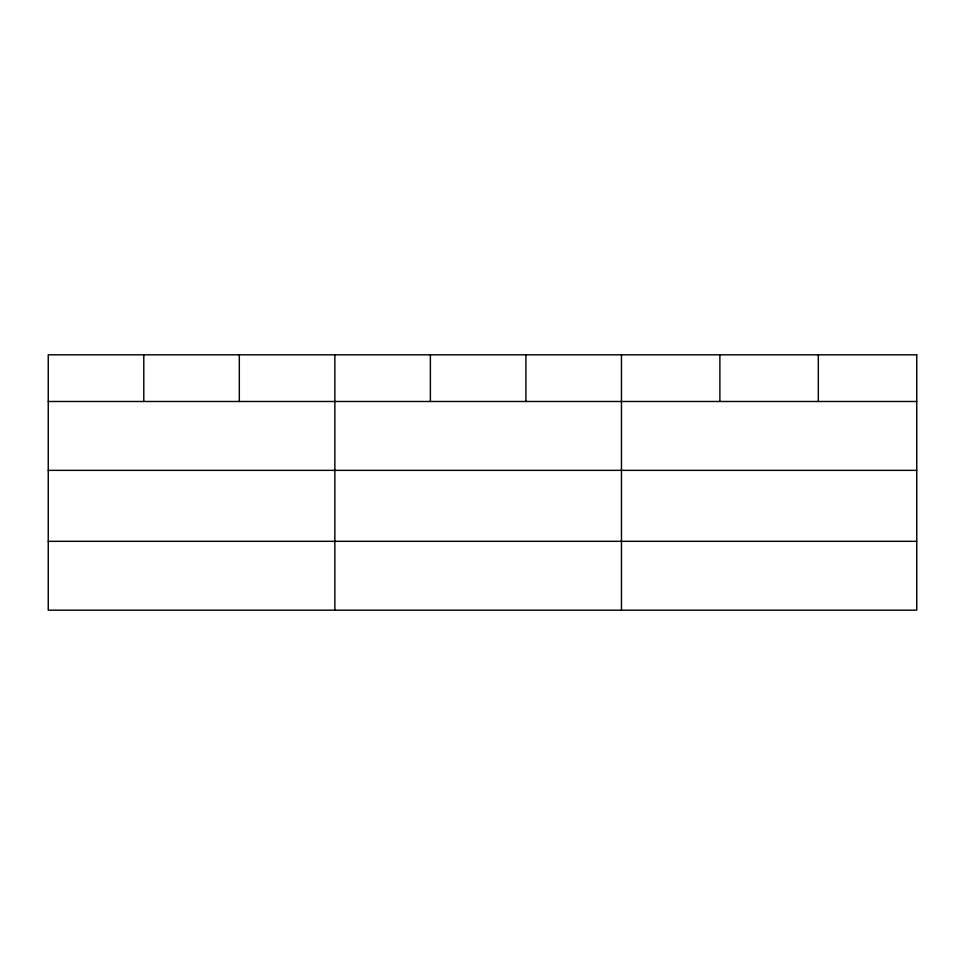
<?xml version="1.0" encoding="UTF-8"?>
<svg xmlns="http://www.w3.org/2000/svg" width="965" height="965" viewBox="0 0 965 965"><rect width="100%" height="100%" fill="white"/><g stroke="black" fill="none" stroke-linecap="round" stroke-linejoin="round"><path stroke-width="1.45" d="M48.25 401.488L916.75 401.488M48.25 470.353L916.75 470.353M48.25 541.317L916.75 541.317M818.32 354.818L818.32 401.488M719.89 354.818L719.89 401.488M621.46 354.818L621.46 610.182M525.925 354.818L525.925 401.488M430.39 354.818L430.39 401.488M334.855 354.818L334.855 610.182M239.32 354.818L239.32 401.488M143.785 354.818L143.785 401.488M916.75 354.818L48.25 354.818L48.25 610.182L916.75 610.182L916.75 354.818"/></g></svg>
